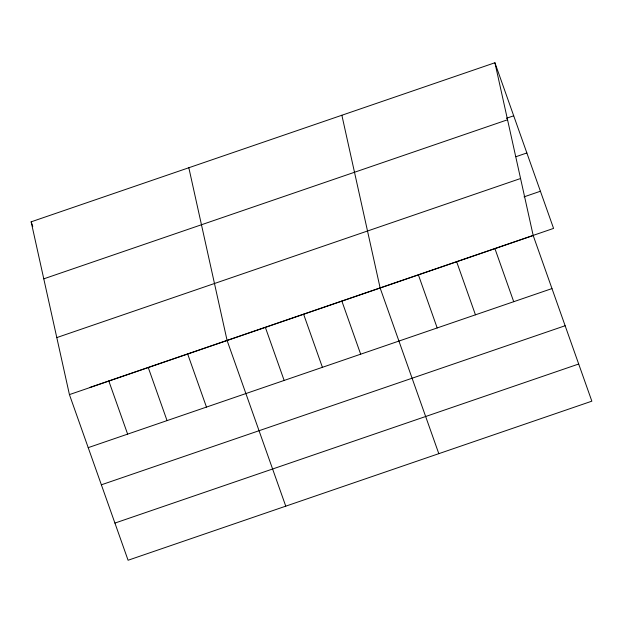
<?xml version="1.0" encoding="UTF-8"?>
<svg xmlns="http://www.w3.org/2000/svg" width="623" height="623" viewBox="0 0 623 623"><rect width="100%" height="100%" fill="white"/><g stroke="black" fill="none" stroke-linecap="round" stroke-linejoin="round"><path stroke-width="0.93" d="M494.919 62.752L533.195 235.533L591.85 401.173L128.081 560.248L69.426 394.6L31.15 221.827L494.919 62.752L553.574 228.4L477.966 254.332M506.413 118.3L513.702 115.8M43.781 278.839L507.55 119.772M515.93 156.708L526.863 152.954M56.794 337.588L520.563 178.513M524.021 196.868L540.421 191.238M89.805 387.467L477.054 254.643M69.426 394.6L533.195 235.533M88.209 447.649L551.978 288.574M101.37 484.803L565.131 325.736M114.92 523.086L578.689 364.019M494.935 248.655L513.718 301.696M456.667 261.777L475.45 314.817M418.407 274.899L437.19 327.947M438.81 453.669L380.147 288.021L341.871 115.247M341.887 301.15L360.67 354.191M303.627 314.272L322.41 367.313M265.367 327.394L284.15 380.435M285.762 506.164L227.107 340.516L188.831 167.743M187.687 354.035L206.47 407.084M148.266 367.562L167.05 420.603M108.846 381.081L127.629 434.122M31.15 221.827L32.77 226.398"/></g></svg>
